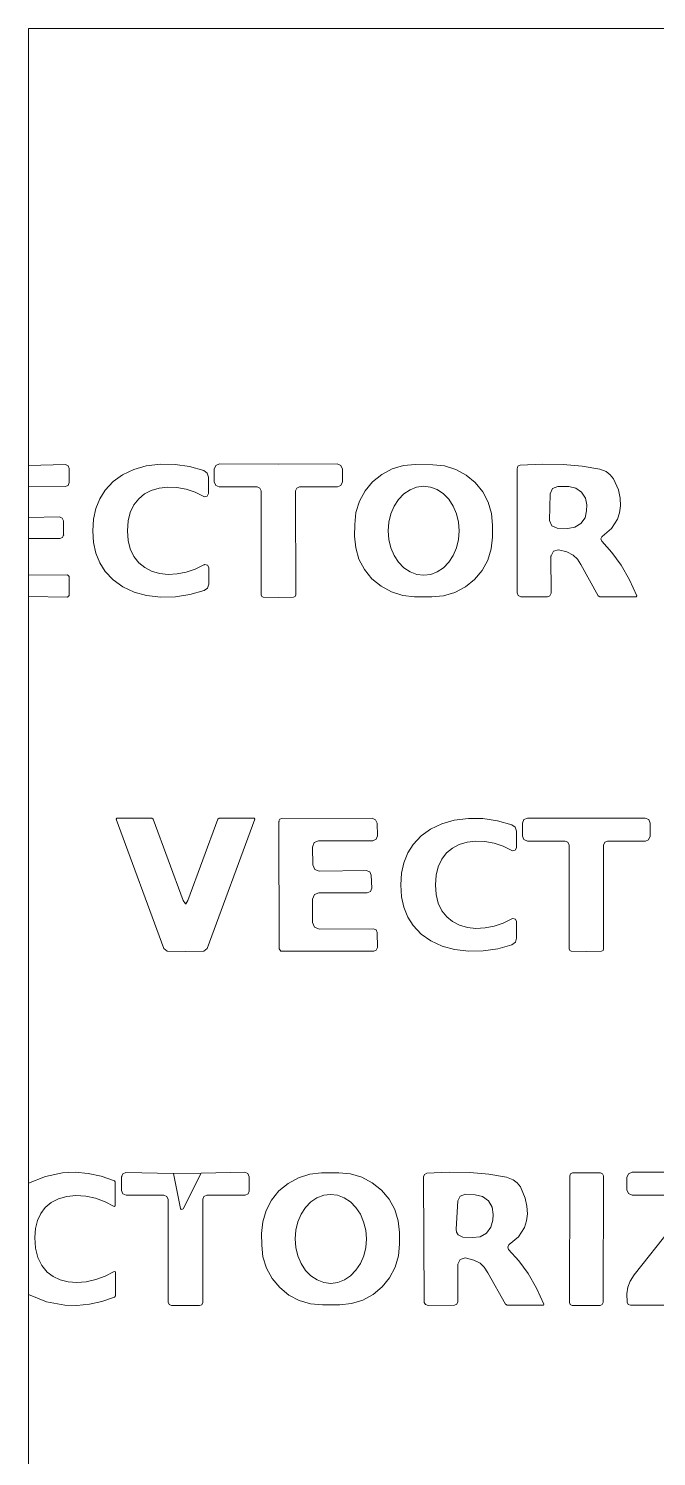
# Model space of a CAD drawing. Extents: x 0 to 650, y 0 to 488.
# Drawn here: x 0 to 108.1, y 242 to 488 of the extents above; entities that cross this region are included whole.
import ezdxf

# ---------------------------------------------------------------- set-up
doc = ezdxf.new("R2010")
doc.units = 0
doc.linetypes.add('Solid', pattern=[0])
doc.layers.add('Layer 1', color=7, linetype='Solid', lineweight=0)

msp = doc.modelspace()

# ---------------------------------------------------------------- linework, layer by layer
at = {"layer": 'Layer 1', "color": 7, "linetype": 'Solid', "lineweight": 0}
for p, q in [((0, 412.75), (0, 488)), ((0, 488), (650, 488)), ((0, 403.77), (0, 409.16)), ((0, 393.84), (0, 400.18)), ((0, 289.08), (0, 390.15)), ((0, 0), (0, 269.9))]:
    msp.add_line(p, q, dxfattribs=at)
at = {"layer": 'Layer 1', "color": 9, "linetype": 'Solid', "lineweight": 0}
for p, q in [((6.33, 412.88), (0, 412.75)), ((6.8, 412.69), (6.33, 412.88)), ((7, 412.23), (6.8, 412.69)), ((7, 409.79), (7, 412.23)), ((7, 412.23), (7, 412.23)), ((16.18, 411.13), (14.54, 409.95)), ((18.13, 412.05), (16.18, 411.13)), ((20.26, 412.65), (18.13, 412.05)), ((22.7, 412.95), (20.26, 412.65)), ((25.21, 412.91), (22.7, 412.95)), ((27.72, 412.54), (25.21, 412.91)), ((30.16, 411.86), (27.72, 412.54)), ((30.74, 411.42), (30.16, 411.86)), ((30.96, 410.72), (30.74, 411.42)), ((32.24, 412.74), (31.97, 412.11)), ((31.97, 412.11), (31.97, 412.1)), ((31.97, 412.1), (31.97, 409.91)), ((32.88, 413), (32.24, 412.74)), ((42.99, 412.98), (32.88, 413)), ((53.11, 413), (42.99, 412.98)), ((53.75, 412.74), (53.11, 413)), ((54.02, 412.1), (53.75, 412.74)), ((54.02, 409.9), (54.02, 412.1)), ((54.02, 412.1), (54.02, 412.1)), ((60.8, 411.18), (59.22, 409.9)), ((62.6, 412.13), (60.8, 411.18)), ((64.55, 412.71), (62.6, 412.13)), ((66.57, 412.89), (64.55, 412.71)), ((69.57, 412.87), (66.57, 412.89)), ((71.59, 412.66), (69.57, 412.87)), ((73.53, 412.05), (71.59, 412.66)), ((75.32, 411.08), (73.53, 412.05)), ((76.88, 409.78), (75.32, 411.08)), ((84.23, 412.6), (84.07, 412.18)), ((84.07, 412.18), (84.1, 390.77)), ((84.63, 412.79), (84.23, 412.6)), ((88.45, 412.98), (84.63, 412.79)), ((92, 412.93), (88.45, 412.98)), ((95.29, 412.64), (92, 412.93)), ((98.31, 412.11), (95.29, 412.64)), ((99.42, 411.68), (98.31, 412.11)), ((100.11, 411.15), (99.42, 411.68)), ((99.42, 411.68), (99.42, 411.68)), ((100.68, 410.45), (100.11, 411.15)), ((0, 409.16), (6.31, 409.11)), ((6.31, 409.11), (6.8, 409.3)), ((6.8, 409.3), (7, 409.79)), ((7, 409.79), (7, 409.79)), ((13.17, 408.47), (12.26, 407)), ((14.54, 409.95), (13.17, 408.47)), ((19.96, 407.83), (21.12, 408.44)), ((21.12, 408.44), (22.5, 408.85)), ((22.5, 408.85), (23.97, 409.02)), ((23.97, 409.02), (25.53, 408.95)), ((25.53, 408.95), (27.11, 408.66)), ((27.11, 408.66), (28.67, 408.14)), ((30.97, 407.88), (30.96, 410.72)), ((31.97, 409.91), (32.22, 409.31)), ((32.22, 409.31), (32.82, 409.06)), ((32.82, 409.06), (39.34, 409.05)), ((39.34, 409.05), (39.83, 408.85)), ((39.83, 408.85), (40.03, 408.36)), ((40.03, 408.36), (40.01, 390.47)), ((45.96, 408.36), (46.16, 408.85)), ((45.97, 390.47), (45.96, 408.36)), ((46.16, 408.85), (46.65, 409.05)), ((46.65, 409.05), (53.16, 409.05)), ((53.16, 409.05), (53.77, 409.3)), ((53.77, 409.3), (54.02, 409.9)), ((57.92, 408.34), (56.94, 406.56)), ((59.22, 409.9), (57.92, 408.34)), ((65.65, 408.56), (64.59, 407.85)), ((66.79, 409), (65.65, 408.56)), ((67.99, 409.15), (66.79, 409)), ((69.18, 409), (67.99, 409.15)), ((70.33, 408.57), (69.18, 409)), ((71.39, 407.86), (70.33, 408.57)), ((78.16, 408.2), (76.88, 409.78)), ((90.18, 408.77), (89.78, 407.86)), ((91.11, 409.13), (90.18, 408.77)), ((92.96, 409.09), (91.11, 409.13)), ((94.17, 408.83), (92.96, 409.09)), ((95.18, 408.13), (94.17, 408.83)), ((101.52, 408.51), (100.68, 410.45)), ((101.8, 407.11), (101.52, 408.51)), ((12.26, 407), (11.59, 405.31)), ((17.5, 404.62), (18.12, 405.93)), ((18.12, 405.93), (18.95, 407)), ((18.95, 407), (19.96, 407.83)), ((28.67, 408.14), (30.17, 407.41)), ((30.17, 407.41), (30.3, 407.36)), ((30.3, 407.36), (30.76, 407.45)), ((30.76, 407.45), (30.97, 407.88)), ((56.94, 406.56), (56.34, 404.61)), ((63.66, 406.9), (62.9, 405.74)), ((64.59, 407.85), (63.66, 406.9)), ((72.32, 406.91), (71.39, 407.86)), ((73.08, 405.75), (72.32, 406.91)), ((79.11, 406.4), (78.16, 408.2)), ((79.68, 404.45), (79.11, 406.4)), ((89.78, 407.86), (89.68, 403.26)), ((95.85, 407.12), (95.18, 408.13)), ((96.06, 405.93), (95.85, 407.12)), ((96.04, 404.91), (96.06, 405.93)), ((101.87, 405.8), (101.8, 407.11)), ((5.31, 403.88), (0, 403.77)), ((5.8, 403.68), (5.31, 403.88)), ((6.01, 403.19), (5.8, 403.68)), ((11.19, 403.5), (11.06, 401.47)), ((11.59, 405.31), (11.19, 403.5)), ((17.14, 403.17), (17.5, 404.62)), ((56.34, 404.61), (56.13, 402.59)), ((62.34, 404.41), (61.99, 402.97)), ((62.9, 405.74), (62.34, 404.41)), ((73.65, 404.43), (73.08, 405.75)), ((74, 402.99), (73.65, 404.43)), ((79.87, 402.43), (79.68, 404.45)), ((95.06, 402.75), (95.77, 403.73)), ((95.77, 403.73), (96.04, 404.91)), ((100.32, 401.86), (101.37, 403.47)), ((101.37, 403.47), (101.73, 404.59)), ((101.37, 403.47), (101.37, 403.47)), ((101.73, 404.59), (101.87, 405.8)), ((6.01, 400.77), (6.01, 403.19)), ((6.01, 403.19), (6.01, 403.19)), ((11.06, 401.47), (11.2, 399.45)), ((17.02, 401.49), (17.14, 403.17)), ((17.15, 399.81), (17.02, 401.49)), ((56.13, 402.59), (56.11, 400.57)), ((61.99, 402.97), (61.88, 401.48)), ((61.88, 401.48), (62, 399.99)), ((74.12, 401.5), (74, 402.99)), ((74.01, 400.01), (74.12, 401.5)), ((79.85, 400.41), (79.87, 402.43)), ((89.68, 403.26), (90.04, 402.33)), ((90.04, 402.33), (90.95, 401.93)), ((90.95, 401.93), (92.8, 401.89)), ((92.8, 401.89), (94.02, 402.1)), ((94.02, 402.1), (95.06, 402.75)), ((98.71, 400.51), (100.32, 401.86)), ((0, 400.18), (5.36, 400.13)), ((5.36, 400.13), (5.82, 400.31)), ((5.82, 400.31), (6.01, 400.77)), ((6.01, 400.77), (6.01, 400.77)), ((11.2, 399.45), (11.6, 397.64)), ((17.51, 398.36), (17.15, 399.81)), ((56.11, 400.57), (56.3, 398.55)), ((56.3, 398.55), (56.87, 396.6)), ((62, 399.99), (62.35, 398.55)), ((62.35, 398.55), (62.92, 397.23)), ((73.1, 397.24), (73.66, 398.57)), ((73.66, 398.57), (74.01, 400.01)), ((79.64, 398.39), (79.85, 400.41)), ((98.48, 400.09), (98.67, 400.47)), ((98.64, 399.69), (98.48, 400.09)), ((100.38, 397.75), (98.64, 399.69)), ((98.67, 400.47), (98.71, 400.51)), ((11.6, 397.64), (12.28, 395.95)), ((18.14, 397.05), (17.51, 398.36)), ((18.98, 395.98), (18.14, 397.05)), ((56.87, 396.6), (57.82, 394.8)), ((62.92, 397.23), (63.68, 396.07)), ((63.68, 396.07), (64.61, 395.12)), ((71.41, 395.13), (72.34, 396.08)), ((72.34, 396.08), (73.1, 397.24)), ((78.06, 394.66), (79.04, 396.44)), ((79.04, 396.44), (79.64, 398.39)), ((89.91, 397.09), (89.92, 397.17)), ((89.92, 390.71), (89.91, 397.09)), ((89.92, 397.17), (90.33, 397.97)), ((90.33, 397.97), (91.19, 398.22)), ((91.19, 398.22), (92.67, 397.87)), ((92.67, 397.87), (93.72, 397.31)), ((93.72, 397.31), (94.45, 396.62)), ((94.45, 396.62), (95.07, 395.68)), ((101.97, 395.54), (100.38, 397.75)), ((6.7, 393.92), (0, 393.84)), ((6.99, 393.63), (6.7, 393.92)), ((6.99, 390.36), (6.99, 393.63)), ((12.28, 395.95), (13.2, 394.49)), ((13.2, 394.49), (14.58, 393.01)), ((19.99, 395.15), (18.98, 395.98)), ((21.15, 394.55), (19.99, 395.15)), ((22.53, 394.15), (21.15, 394.55)), ((24, 393.98), (22.53, 394.15)), ((25.56, 394.06), (24, 393.98)), ((27.14, 394.36), (25.56, 394.06)), ((28.7, 394.89), (27.14, 394.36)), ((30.19, 395.62), (28.7, 394.89)), ((30.33, 395.67), (30.19, 395.62)), ((30.79, 395.58), (30.33, 395.67)), ((31, 395.15), (30.79, 395.58)), ((31, 392.31), (31, 395.15)), ((57.82, 394.8), (59.1, 393.22)), ((64.61, 395.12), (65.67, 394.41)), ((65.67, 394.41), (66.82, 393.98)), ((66.82, 393.98), (68.01, 393.83)), ((68.01, 393.83), (69.21, 393.98)), ((69.21, 393.98), (70.35, 394.42)), ((70.35, 394.42), (71.41, 395.13)), ((76.76, 393.1), (78.06, 394.66)), ((95.07, 395.68), (98.06, 390.25)), ((103.41, 393.05), (101.97, 395.54)), ((14.58, 393.01), (16.22, 391.84)), ((16.22, 391.84), (18.18, 390.93)), ((27.76, 390.48), (30.2, 391.17)), ((30.2, 391.17), (30.78, 391.61)), ((30.78, 391.61), (31, 392.31)), ((59.1, 393.22), (60.66, 391.92)), ((60.66, 391.92), (62.45, 390.95)), ((73.38, 390.87), (75.18, 391.82)), ((75.18, 391.82), (76.76, 393.1)), ((104.68, 390.28), (103.41, 393.05)), ((0, 390.15), (6.69, 390.07)), ((6.69, 390.07), (6.99, 390.36)), ((6.99, 390.36), (6.99, 390.36)), ((18.18, 390.93), (20.31, 390.34)), ((20.31, 390.34), (22.75, 390.05)), ((22.75, 390.05), (25.26, 390.1)), ((25.26, 390.1), (27.76, 390.48)), ((40.01, 390.47), (40.12, 390.17)), ((40.12, 390.17), (40.39, 390.03)), ((40.39, 390.03), (42.99, 389.97)), ((42.99, 389.97), (45.58, 390.02)), ((45.58, 390.02), (45.86, 390.17)), ((45.86, 390.17), (45.97, 390.47)), ((62.45, 390.95), (64.39, 390.34)), ((64.39, 390.34), (66.41, 390.13)), ((66.41, 390.13), (69.41, 390.11)), ((69.41, 390.11), (71.43, 390.29)), ((71.43, 390.29), (73.38, 390.87)), ((84.1, 390.77), (84.27, 390.32)), ((84.27, 390.32), (84.7, 390.09)), ((84.7, 390.09), (84.78, 390.09)), ((84.78, 390.09), (89.31, 390.1)), ((89.31, 390.1), (89.74, 390.28)), ((89.74, 390.28), (89.92, 390.71)), ((89.92, 390.71), (89.92, 390.71)), ((98.06, 390.25), (98.35, 390.09)), ((98.35, 390.09), (104.56, 390.1)), ((104.56, 390.1), (104.59, 390.1)), ((104.59, 390.1), (104.68, 390.28)), ((15.19, 351.99), (15.08, 351.79)), ((15.08, 351.79), (23.27, 329.53)), ((15.21, 351.99), (15.19, 351.99)), ((21.19, 351.99), (15.21, 351.99)), ((21.45, 351.81), (21.19, 351.99)), ((26.6, 337.81), (21.45, 351.81)), ((32.55, 351.8), (27.39, 337.81)), ((30.72, 329.53), (38.92, 351.78)), ((32.81, 351.98), (32.55, 351.8)), ((38.79, 351.98), (32.81, 351.98)), ((38.82, 351.98), (38.79, 351.98)), ((38.92, 351.78), (38.82, 351.98)), ((43.23, 351.78), (43.09, 351.44)), ((43.57, 351.92), (43.23, 351.78)), ((59.13, 351.96), (43.57, 351.92)), ((59.72, 351.71), (59.13, 351.96)), ((75.7, 351.94), (73.26, 351.63)), ((78.2, 351.9), (75.7, 351.94)), ((80.71, 351.53), (78.2, 351.9)), ((85.9, 351.98), (85.26, 351.72)), ((96, 351.96), (85.9, 351.98)), ((106.1, 351.98), (96, 351.96)), ((106.74, 351.72), (106.1, 351.98)), ((43.09, 351.44), (43.09, 351.44)), ((43.09, 351.44), (43.12, 329.49)), ((59.97, 351.12), (59.72, 351.71)), ((60.03, 348.91), (59.97, 351.12)), ((69.18, 350.11), (67.55, 348.94)), ((71.13, 351.03), (69.18, 350.11)), ((73.26, 351.63), (71.13, 351.03)), ((83.15, 350.85), (80.71, 351.53)), ((83.73, 350.41), (83.15, 350.85)), ((83.95, 349.72), (83.73, 350.41)), ((83.96, 346.88), (83.95, 349.72)), ((85, 351.08), (84.99, 348.89)), ((85.26, 351.72), (85, 351.09)), ((85, 351.09), (85, 351.08)), ((107.01, 351.09), (106.74, 351.72)), ((107.01, 348.9), (107.01, 351.09)), ((107.01, 351.09), (107.01, 351.09)), ((48.87, 347.01), (49.17, 347.76)), ((48.9, 343.93), (48.87, 347.01)), ((49.17, 347.76), (49.91, 348.08)), ((49.91, 348.08), (49.92, 348.08)), ((49.92, 348.08), (59.23, 348.1)), ((59.23, 348.1), (59.24, 348.1)), ((59.24, 348.1), (59.8, 348.34)), ((59.8, 348.34), (60.03, 348.91)), ((66.17, 347.45), (65.27, 345.99)), ((67.55, 348.94), (66.17, 347.45)), ((72.96, 346.82), (74.12, 347.43)), ((74.12, 347.43), (75.49, 347.84)), ((75.49, 347.84), (76.96, 348.01)), ((76.96, 348.01), (78.53, 347.94)), ((78.53, 347.94), (80.11, 347.65)), ((80.11, 347.65), (81.67, 347.13)), ((81.67, 347.13), (83.16, 346.4)), ((83.76, 346.45), (83.96, 346.88)), ((84.99, 348.89), (85.24, 348.29)), ((85.24, 348.29), (85.85, 348.04)), ((85.85, 348.04), (92.36, 348.04)), ((92.36, 348.04), (92.36, 348.04)), ((92.36, 348.04), (92.84, 347.83)), ((92.84, 347.83), (93.04, 347.35)), ((93.04, 347.35), (93.03, 329.48)), ((98.97, 347.35), (99.17, 347.84)), ((98.98, 329.48), (98.97, 347.35)), ((99.17, 347.84), (99.65, 348.04)), ((99.65, 348.04), (106.16, 348.04)), ((106.16, 348.04), (106.7, 348.24)), ((106.7, 348.24), (107.01, 348.9)), ((65.27, 345.99), (64.59, 344.3)), ((70.5, 343.61), (71.12, 344.92)), ((71.12, 344.92), (71.95, 345.99)), ((71.95, 345.99), (72.96, 346.82)), ((83.16, 346.4), (83.29, 346.35)), ((83.29, 346.35), (83.76, 346.45)), ((49.24, 343.15), (48.9, 343.93)), ((48.9, 343.93), (48.9, 343.93)), ((50.03, 342.84), (49.24, 343.15)), ((58.12, 342.97), (50.03, 342.84)), ((58.72, 342.73), (58.12, 342.97)), ((58.98, 342.15), (58.72, 342.73)), ((59.06, 339.9), (58.98, 342.15)), ((64.2, 342.49), (64.07, 340.47)), ((64.59, 344.3), (64.2, 342.49)), ((70.02, 340.48), (70.14, 342.16)), ((70.14, 342.16), (70.5, 343.61)), ((58.84, 339.33), (59.06, 339.9)), ((64.07, 340.47), (64.21, 338.45)), ((70.15, 338.8), (70.02, 340.48)), ((27.03, 337.24), (26.6, 337.81)), ((27.04, 337.24), (27.03, 337.24)), ((27.39, 337.81), (27.04, 337.24)), ((48.84, 334), (48.88, 338.04)), ((48.88, 338.04), (49.2, 338.8)), ((49.2, 338.8), (49.95, 339.11)), ((49.95, 339.11), (58.27, 339.09)), ((58.27, 339.09), (58.28, 339.09)), ((58.28, 339.09), (58.84, 339.33)), ((64.21, 338.45), (64.61, 336.64)), ((70.52, 337.35), (70.15, 338.8)), ((71.15, 336.04), (70.52, 337.35)), ((64.61, 336.64), (65.29, 334.95)), ((65.29, 334.95), (66.21, 333.49)), ((71.98, 334.98), (71.15, 336.04)), ((72.99, 334.15), (71.98, 334.98)), ((83.19, 334.62), (81.7, 333.89)), ((83.32, 334.68), (83.19, 334.62)), ((83.79, 334.58), (83.32, 334.68)), ((84, 334.15), (83.79, 334.58)), ((49.19, 333.18), (48.84, 334)), ((48.84, 334), (48.84, 334)), ((50.01, 332.85), (49.19, 333.18)), ((59.33, 332.94), (50.01, 332.85)), ((59.8, 332.75), (59.33, 332.94)), ((60, 332.28), (59.8, 332.75)), ((60.03, 329.69), (60, 332.28)), ((66.21, 333.49), (67.59, 332.01)), ((74.15, 333.55), (72.99, 334.15)), ((75.53, 333.15), (74.15, 333.55)), ((77, 332.99), (75.53, 333.15)), ((78.56, 333.06), (77, 332.99)), ((80.14, 333.36), (78.56, 333.06)), ((81.7, 333.89), (80.14, 333.36)), ((84, 331.31), (84, 334.15)), ((59.85, 329.24), (60.03, 329.69)), ((67.59, 332.01), (69.23, 330.84)), ((69.23, 330.84), (71.18, 329.93)), ((71.18, 329.93), (73.32, 329.34)), ((80.76, 329.48), (83.2, 330.18)), ((83.2, 330.18), (83.78, 330.62)), ((83.78, 330.62), (84, 331.31)), ((23.27, 329.53), (23.84, 329.06)), ((23.84, 329.06), (26.99, 328.99)), ((26.99, 328.99), (30.15, 329.06)), ((30.15, 329.06), (30.72, 329.53)), ((43.12, 329.49), (43.39, 329.08)), ((43.39, 329.08), (43.56, 329.05)), ((43.56, 329.05), (59.41, 329.06)), ((59.41, 329.06), (59.85, 329.24)), ((73.32, 329.34), (75.75, 329.05)), ((75.75, 329.05), (78.26, 329.1)), ((78.26, 329.1), (80.76, 329.48)), ((93.03, 329.48), (93.14, 329.19)), ((93.14, 329.19), (93.41, 329.04)), ((93.41, 329.04), (96, 328.99)), ((96, 328.99), (98.59, 329.04)), ((98.59, 329.04), (98.87, 329.19)), ((98.87, 329.19), (98.98, 329.48)), ((2.89, 290.26), (0, 289.08)), ((5.84, 290.88), (2.89, 290.26)), ((8.03, 290.98), (5.84, 290.88)), ((5.84, 290.88), (5.84, 290.88)), ((10.26, 290.79), (8.03, 290.98)), ((12.52, 290.3), (10.26, 290.79)), ((14.81, 289.52), (12.52, 290.3)), ((16.23, 290.73), (16.01, 290.21)), ((16.76, 290.93), (16.23, 290.73)), ((24.96, 290.76), (16.76, 290.93)), ((29.72, 290.84), (24.96, 290.76)), ((37.2, 290.97), (29.72, 290.84)), ((37.76, 290.75), (37.2, 290.97)), ((37.99, 290.19), (37.76, 290.75)), ((48.39, 290.65), (46.45, 290.04)), ((50.41, 290.86), (48.39, 290.65)), ((53.39, 290.88), (50.41, 290.86)), ((55.42, 290.69), (53.39, 290.88)), ((57.36, 290.12), (55.42, 290.69)), ((68.17, 290.6), (68, 290.19)), ((68.57, 290.8), (68.17, 290.6)), ((72.39, 290.99), (68.57, 290.8)), ((75.95, 290.95), (72.39, 290.99)), ((79.24, 290.66), (75.95, 290.95)), ((82.27, 290.14), (79.24, 290.66)), ((93.13, 290.38), (93.09, 268.54)), ((93.27, 290.72), (93.13, 290.38)), ((93.62, 290.86), (93.27, 290.72)), ((98.44, 290.86), (93.62, 290.86)), ((98.79, 290.71), (98.44, 290.86)), ((98.93, 290.36), (98.79, 290.71)), ((98.89, 268.52), (98.93, 290.36)), ((103.23, 290.72), (102.97, 290.1)), ((103.86, 290.98), (103.23, 290.72)), ((122.36, 290.97), (103.86, 290.98)), ((14.93, 289.33), (14.81, 289.52)), ((14.93, 285.22), (14.93, 289.33)), ((16.01, 290.21), (16.01, 290.2)), ((16.01, 290.2), (16.01, 287.83)), ((16.01, 287.83), (16.24, 287.27)), ((37.99, 287.73), (37.99, 290.19)), ((37.99, 290.19), (37.99, 290.19)), ((44.66, 289.07), (43.1, 287.77)), ((46.45, 290.04), (44.66, 289.07)), ((59.16, 289.17), (57.36, 290.12)), ((60.74, 287.89), (59.16, 289.17)), ((62.04, 286.33), (60.74, 287.89)), ((68, 290.19), (68.07, 268.74)), ((83.39, 289.7), (82.27, 290.14)), ((84.07, 289.18), (83.39, 289.7)), ((83.39, 289.7), (83.39, 289.7)), ((83.39, 289.7), (83.39, 289.7)), ((84.65, 288.47), (84.07, 289.18)), ((85.49, 286.53), (84.65, 288.47)), ((102.97, 290.1), (102.97, 287.98)), ((102.97, 287.98), (102.97, 287.98)), ((102.97, 287.98), (103.24, 287.32)), ((2.85, 284.91), (3.91, 285.79)), ((3.91, 285.79), (5.14, 286.43)), ((5.14, 286.43), (6.6, 286.83)), ((6.6, 286.83), (8.16, 286.98)), ((8.16, 286.98), (9.84, 286.87)), ((9.84, 286.87), (11.53, 286.5)), ((11.53, 286.5), (13.17, 285.9)), ((13.17, 285.9), (14.71, 285.09)), ((16.24, 287.27), (16.8, 287.04)), ((16.8, 287.04), (23.28, 287.04)), ((23.28, 287.04), (23.8, 286.82)), ((23.8, 286.82), (24.02, 286.3)), ((24.02, 286.3), (24.02, 268.62)), ((29.98, 286.32), (30.19, 286.82)), ((29.98, 268.57), (29.98, 286.32)), ((29.98, 286.32), (29.98, 286.32)), ((30.19, 286.82), (30.7, 287.03)), ((30.7, 287.03), (37.3, 287.03)), ((37.3, 287.03), (37.79, 287.24)), ((37.3, 287.03), (37.3, 287.03)), ((37.79, 287.24), (37.99, 287.73)), ((41.82, 286.19), (40.87, 284.39)), ((43.1, 287.77), (41.82, 286.19)), ((48.58, 285.86), (47.65, 284.91)), ((49.64, 286.57), (48.58, 285.86)), ((50.79, 287.01), (49.64, 286.57)), ((51.99, 287.16), (50.79, 287.01)), ((53.18, 287.01), (51.99, 287.16)), ((54.34, 286.58), (53.18, 287.01)), ((55.4, 285.88), (54.34, 286.58)), ((56.33, 284.92), (55.4, 285.88)), ((63.02, 284.55), (62.04, 286.33)), ((73.87, 286.03), (73.58, 281.15)), ((74.3, 286.89), (73.87, 286.03)), ((75.21, 287.21), (74.3, 286.89)), ((76.88, 287.1), (75.21, 287.21)), ((78.12, 286.78), (76.88, 287.1)), ((79.14, 286.03), (78.12, 286.78)), ((79.79, 284.95), (79.14, 286.03)), ((85.78, 285.13), (85.49, 286.53)), ((103.24, 287.32), (103.91, 287.05)), ((103.91, 287.05), (114.37, 287.05)), ((1.51, 282.66), (2.08, 283.89)), ((2.08, 283.89), (2.85, 284.91)), ((14.71, 285.09), (14.75, 285.07)), ((14.75, 285.07), (14.93, 285.22)), ((40.87, 284.39), (40.3, 282.44)), ((46.89, 283.75), (46.32, 282.42)), ((47.65, 284.91), (46.89, 283.75)), ((57.1, 283.76), (56.33, 284.92)), ((57.67, 282.44), (57.1, 283.76)), ((63.62, 282.6), (63.02, 284.55)), ((79.97, 283.72), (79.79, 284.95)), ((79.9, 282.7), (79.97, 283.72)), ((79.97, 283.72), (79.97, 283.72)), ((85.71, 282.6), (85.85, 283.82)), ((85.85, 283.82), (85.78, 285.13)), ((1.05, 279.75), (1.17, 281.31)), ((1.17, 281.31), (1.51, 282.66)), ((40.3, 282.44), (40.11, 280.42)), ((40.11, 280.42), (40.13, 278.42)), ((45.98, 280.98), (45.86, 279.49)), ((46.32, 282.42), (45.98, 280.98)), ((58.02, 281), (57.67, 282.44)), ((58.14, 279.51), (58.02, 281)), ((63.83, 280.58), (63.62, 282.6)), ((63.85, 278.58), (63.83, 280.58)), ((73.58, 281.15), (73.65, 280.65)), ((73.65, 280.65), (73.91, 280.22)), ((77.7, 279.88), (78.8, 280.51)), ((78.8, 280.51), (79.58, 281.5)), ((79.58, 281.5), (79.9, 282.7)), ((84.31, 279.87), (85.35, 281.48)), ((85.35, 281.48), (85.71, 282.6)), ((85.35, 281.48), (85.35, 281.48)), ((85.35, 281.48), (85.35, 281.48)), ((110.59, 281.37), (104.24, 273.32)), ((1.18, 277.88), (1.05, 279.75)), ((40.13, 278.42), (40.34, 276.4)), ((45.86, 279.49), (45.98, 278)), ((45.98, 278), (46.33, 276.56)), ((57.68, 276.58), (58.02, 278.02)), ((58.02, 278.02), (58.14, 279.51)), ((63.66, 276.56), (63.85, 278.58)), ((73.91, 280.22), (74.76, 279.82)), ((74.76, 279.82), (76.42, 279.72)), ((76.42, 279.72), (77.7, 279.88)), ((82.46, 278.09), (82.65, 278.48)), ((82.62, 277.69), (82.46, 278.09)), ((82.65, 278.48), (82.7, 278.51)), ((82.7, 278.51), (84.31, 279.87)), ((1.58, 276.29), (1.18, 277.88)), ((2.26, 274.9), (1.58, 276.29)), ((40.34, 276.4), (40.94, 274.45)), ((46.33, 276.56), (46.9, 275.24)), ((57.11, 275.25), (57.68, 276.58)), ((63.09, 274.61), (63.66, 276.56)), ((73.89, 275.15), (74.3, 275.96)), ((74.3, 275.96), (75.17, 276.21)), ((75.17, 276.21), (76.65, 275.86)), ((76.65, 275.86), (77.7, 275.3)), ((84.37, 275.75), (82.62, 277.69)), ((85.97, 273.54), (84.37, 275.75)), ((3.17, 273.79), (2.26, 274.9)), ((4.22, 273), (3.17, 273.79)), ((13.19, 273.09), (11.57, 272.5)), ((14.75, 273.88), (13.19, 273.09)), ((14.96, 273.8), (14.75, 273.88)), ((14.96, 273.76), (14.96, 273.8)), ((14.96, 269.72), (14.96, 273.76)), ((40.94, 274.45), (41.92, 272.67)), ((46.9, 275.24), (47.67, 274.08)), ((47.67, 274.08), (48.6, 273.12)), ((48.6, 273.12), (49.66, 272.42)), ((54.36, 272.43), (55.42, 273.14)), ((55.42, 273.14), (56.35, 274.09)), ((56.35, 274.09), (57.11, 275.25)), ((62.14, 272.81), (63.09, 274.61)), ((73.88, 275.08), (73.89, 275.15)), ((73.9, 268.68), (73.88, 275.08)), ((77.7, 275.3), (78.43, 274.61)), ((78.43, 274.61), (79.06, 273.67)), ((79.06, 273.67), (82.06, 268.23)), ((87.41, 271.04), (85.97, 273.54)), ((104.24, 273.32), (103.54, 272.22)), ((5.41, 272.44), (4.22, 273)), ((6.82, 272.09), (5.41, 272.44)), ((8.32, 271.99), (6.82, 272.09)), ((9.93, 272.13), (8.32, 271.99)), ((11.57, 272.5), (9.93, 272.13)), ((41.92, 272.67), (43.22, 271.11)), ((43.22, 271.11), (44.8, 269.83)), ((49.66, 272.42), (50.82, 271.99)), ((50.82, 271.99), (52.01, 271.84)), ((52.01, 271.84), (53.21, 271.99)), ((53.21, 271.99), (54.36, 272.43)), ((59.3, 269.93), (60.86, 271.23)), ((60.86, 271.23), (62.14, 272.81)), ((88.69, 268.27), (87.41, 271.04)), ((103.12, 271.17), (102.95, 270.04)), ((103.54, 272.22), (103.12, 271.17)), ((0, 269.9), (3.08, 268.67)), ((3.08, 268.67), (6.22, 268.07)), ((8.33, 268.01), (10.46, 268.23)), ((10.46, 268.23), (12.62, 268.72)), ((12.62, 268.72), (14.8, 269.48)), ((14.8, 269.48), (14.96, 269.72)), ((24.02, 268.62), (24.2, 268.19)), ((24.2, 268.19), (24.62, 268.01)), ((29.43, 268.01), (29.82, 268.17)), ((29.82, 268.17), (29.98, 268.57)), ((44.8, 269.83), (46.6, 268.88)), ((46.6, 268.88), (48.54, 268.31)), ((48.54, 268.31), (50.57, 268.12)), ((50.57, 268.12), (53.55, 268.14)), ((53.55, 268.14), (55.57, 268.35)), ((55.57, 268.35), (57.51, 268.96)), ((57.51, 268.96), (59.3, 269.93)), ((68.07, 268.74), (68.09, 268.56)), ((68.09, 268.56), (68.34, 268.19)), ((68.34, 268.19), (68.76, 268.05)), ((73.29, 268.06), (73.72, 268.25)), ((73.72, 268.25), (73.9, 268.68)), ((82.06, 268.23), (82.35, 268.07)), ((88.6, 268.09), (88.69, 268.27)), ((93.09, 268.54), (93.23, 268.19)), ((93.23, 268.19), (93.58, 268.04)), ((98.4, 268.04), (98.75, 268.18)), ((98.75, 268.18), (98.89, 268.52)), ((102.95, 270.04), (103.02, 268.58)), ((103.02, 268.58), (103.2, 268.22)), ((103.2, 268.22), (103.59, 268.07)), ((6.22, 268.07), (6.22, 268.07)), ((6.22, 268.07), (8.33, 268.01)), ((24.62, 268.01), (24.62, 268.01)), ((24.62, 268.01), (29.43, 268.01)), ((29.43, 268.01), (29.43, 268.01)), ((68.76, 268.05), (73.29, 268.06)), ((82.35, 268.07), (88.57, 268.09)), ((88.57, 268.09), (88.6, 268.09)), ((93.58, 268.04), (98.4, 268.04)), ((103.59, 268.07), (122.08, 268.06))]:
    msp.add_line(p, q, dxfattribs=at)
at = {"layer": 'Layer 1', "color": 8, "linetype": 'Solid', "lineweight": 0}
for p, q in [((0, 409.16), (0, 412.75)), ((0, 400.18), (0, 403.77)), ((0, 390.15), (0, 393.84)), ((0, 269.9), (0, 289.08))]:
    msp.add_line(p, q, dxfattribs=at)
at = {"layer": 'Layer 1', "color": 251, "linetype": 'Solid', "lineweight": 0}
for p, q in [((24.96, 290.76), (26.12, 284.76)), ((26.59, 284.69), (29.72, 290.84)), ((26.12, 284.76), (26.28, 284.57)), ((26.28, 284.57), (26.52, 284.6)), ((26.52, 284.6), (26.59, 284.69))]:
    msp.add_line(p, q, dxfattribs=at)
at = {"layer": 'Layer 1', "color": 9, "linetype": 'Solid', "lineweight": 0}
for p in [(6.01, 400.77), (98.67, 400.47), (30.33, 395.67), (43.09, 351.44), (16.01, 290.21)]:
    msp.add_point(p, dxfattribs=at)

doc.saveas('drawing.dxf')
